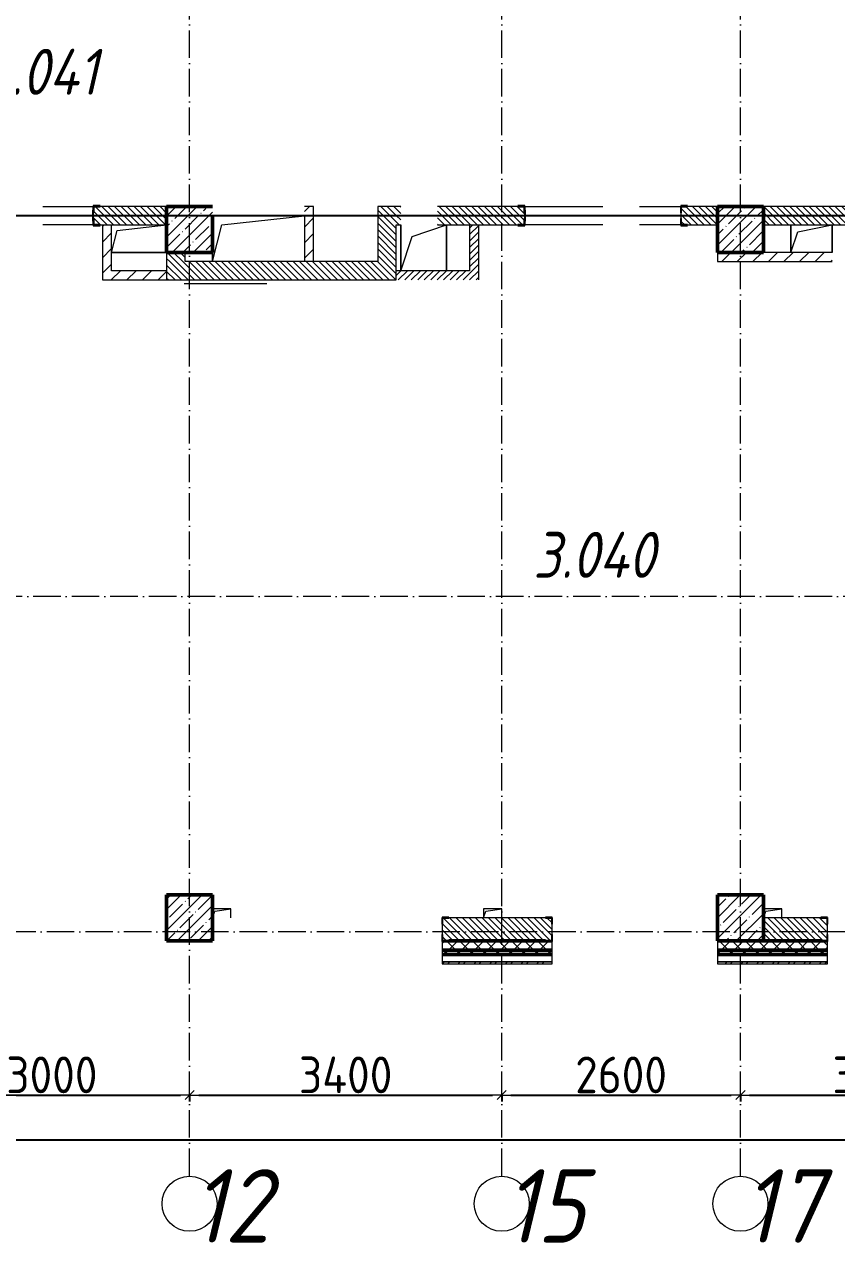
# Model space of a CAD drawing. Header units: millimetres. Extents: x -401725 to 250493, y 305116 to 802890.
# Drawn here: x 160679 to 169527, y 453809 to 467082 of the extents above; entities that cross this region are included whole.
import ezdxf

# ---------------------------------------------------------------- set-up
doc = ezdxf.new("R2010")
doc.units = ezdxf.units.MM
doc.linetypes.add('50_200_ШТРИХ_1Т_ш5_п1_п1_', pattern=[700, 500, -100, 0, -100])
for name, color, linetype, lineweight in [('A-____-____-DIMS', 7, 'Continuous', 9), ('A-FLOR-____-OTLN', 7, 'Continuous', 9), ('A-GENM-____-MCUT', 7, 'Continuous', 25), ('A-GENM-____-OTLN', 7, 'Continuous', 9), ('A-GENM-____-OTLN-1', 7, 'Continuous', 25), ('A-WALL-____-MCUT-2', 7, 'Continuous', 50), ('A-WALL-____-MCUT-3', 7, 'Continuous', 9), ('A-WALL-____-PATT-1', 7, 'Continuous', 9), ('A-WALL-FNSH-MCUT-1', 7, 'Continuous', 9), ('I-WALL-____-OTLN', 7, 'Continuous', 9), ('S-COLS-____-MCUT', 7, 'Continuous', 50), ('S-COLS-____-OTLN', 7, 'Continuous', 9), ('S-GRID-____-IDEN', 7, 'Continuous', 9), ('S-GRID-____-OTLN-1', 7, '50_200_ШТРИХ_1Т_ш5_п1_п1_', 9), ('Марки помещений', 7, 'Continuous', 9)]:
    doc.layers.add(name, color=color, linetype=linetype, lineweight=lineweight)
doc.styles.add('ISOCPEUR_I', font='isocpeui.ttf', dxfattribs={"width": 0.9, "height": 2.5})
doc.styles.add('ISOCPEUR_I_2', font='isocpeui.ttf', dxfattribs={"width": 0.85, "height": 2.3})
doc.styles.add('СПДС', font='isocpeur.ttf', dxfattribs={"width": 0.9})
doc.dimstyles.new('Размера А3', dxfattribs={"dimtxt": 200, "dimasz": 100, "dimexe": 70, "dimexo": 100, "dimgap": 20, "dimtad": 1, "dimdec": 0, "dimrnd": 10, "dimzin": 0, "dimdsep": 46, "dimtxsty": 'СПДС', "dimblk": 'ARROWHEAD_6', "dimcen": 1, "dimclrd": 256, "dimclre": 256, "dimclrt": 256, "dimazin": 0, "dimtfac": 1, "dimtdec": 0, "dimtmove": 2, "dimatfit": 3, "dimfxl": 1, "dimtolj": 1, "dimtzin": 0, "dimarcsym": 0})
pattern_1 = [(45, (142429.06, 459015.94), (-70.71068, 70.71068), []), (135, (142429.06, 459015.94), (-70.71068, -70.71068), [])]
pattern_2 = [(135, (142429.057, 459015.94), (-35.35534, -35.35534), [])]
pattern_3 = [(45, (142429.057, 459015.94), (-35.35534, 35.35534), [])]
pattern_4 = [(45, (142429.06, 459015.94), (-84.8528, 84.8528), [])]

# ---------------------------------------------------------------- blocks, each defined once
blk = doc.blocks.new('BSC_Колонна _Прямоугольная - 500х500-V76-АР1_План отверстий 3 этажа в осях 1-64_А-ГГ')
at = {"layer": 'S-COLS-____-OTLN'}
h = blk.add_hatch(dxfattribs=at)
h.set_pattern_fill('FP_113', color=256, style=0, pattern_type=2)
h.set_pattern_definition([(45, (-20050, 1668.96), (-114.0493, 114.0493), []), (45, (-19935.95, 1668.96), (-114.0493, 114.0493), [201.613, -40.323, 3.353, -36.97])])
h.paths.add_polyline_path([(-250, -250), (250, -250), (250, 250), (-250, 250)], flags=0)
at = {"layer": 'S-COLS-____-MCUT'}
for p, q in [((250, 250), (-250, 250)), ((-250, 250), (-250, -250)), ((250, -250), (250, 250)), ((-250, -250), (250, -250))]:
    blk.add_line(p, q, dxfattribs=at)
blk = doc.blocks.new('BSC_Колонна _Прямоугольная - 500х500-V77-АР1_План отверстий 3 этажа в осях 1-64_А-ГГ')
at = {"layer": 'S-COLS-____-OTLN'}
h = blk.add_hatch(dxfattribs=at)
h.set_pattern_fill('FP_114', color=256, style=0, pattern_type=2)
h.set_pattern_definition([(45, (-20050, -5831.04), (-114.0493, 114.0493), []), (45, (-19935.95, -5831.04), (-114.0493, 114.0493), [201.613, -40.323, 3.353, -36.97])])
h.paths.add_polyline_path([(-250, -250), (250, -250), (250, 250), (-250, 250), (-250, 150)], flags=0)
at = {"layer": 'S-COLS-____-MCUT'}
for p, q in [((250, 250), (-250, 250)), ((-250, 250), (-250, -250)), ((250, -250), (250, 150)), ((-250, -250), (250, -250))]:
    blk.add_line(p, q, dxfattribs=at)
blk = doc.blocks.new('BSC_Колонна _Прямоугольная - 500х500-V104-АР1_План отверстий 3 этажа в осях 1-64_А-ГГ')
at = {"layer": 'S-COLS-____-OTLN'}
h = blk.add_hatch(dxfattribs=at)
h.set_pattern_fill('FP_127', color=256, style=0, pattern_type=2)
h.set_pattern_definition([(45, (-26050, 1668.96), (-114.0493, 114.0493), []), (45, (-25935.95, 1668.96), (-114.0493, 114.0493), [201.613, -40.323, 3.353, -36.97])])
h.paths.add_polyline_path([(-250, -250), (250, -250), (250, 250), (-250, 250)], flags=0)
at = {"layer": 'S-COLS-____-MCUT'}
for p, q in [((250, 250), (-250, 250)), ((-250, 250), (-250, -250)), ((250, -250), (250, 250)), ((-250, -250), (250, -250))]:
    blk.add_line(p, q, dxfattribs=at)
blk = doc.blocks.new('BSC_Колонна _Прямоугольная - 500х500-V105-АР1_План отверстий 3 этажа в осях 1-64_А-ГГ')
at = {"layer": 'S-COLS-____-OTLN'}
h = blk.add_hatch(dxfattribs=at)
h.set_pattern_fill('FP_128', color=256, style=0, pattern_type=2)
h.set_pattern_definition([(45, (-26050, -5831.04), (-114.0493, 114.0493), []), (45, (-25935.95, -5831.04), (-114.0493, 114.0493), [201.613, -40.323, 3.353, -36.97])])
h.paths.add_polyline_path([(-250, -250), (250, -250), (250, 250), (-250, 250)], flags=0)
at = {"layer": 'S-COLS-____-MCUT'}
for p, q in [((250, 250), (-250, 250)), ((-250, 250), (-250, -250)), ((250, -250), (250, 250)), ((-250, -250), (250, -250))]:
    blk.add_line(p, q, dxfattribs=at)
blk = doc.blocks.new('Фахверк_СКБ_Уголок - 250_2700-27497298-АР1_План отверстий 3 этажа в осях 1-64_А-ГГ')
at = {"layer": 'A-GENM-____-MCUT'}
for p, q in [((200, 181), (125, 181)), ((125, 181), (125, 106)), ((131, 106), (131, 175)), ((131, 175), (200, 175)), ((200, 175), (200, 181)), ((125, 106), (131, 106)), ((131, -6), (125, -6)), ((125, -6), (125, -81)), ((125, -81), (200, -81)), ((131, -75), (131, -6)), ((200, -75), (131, -75)), ((200, -81), (200, -75))]:
    blk.add_line(p, q, dxfattribs=at)
blk = doc.blocks.new('Фахверк_СКБ_Уголок - 200_3960-28268576-АР1_План отверстий 3 этажа в осях 1-64_А-ГГ')
at = {"layer": 'A-GENM-____-MCUT'}
for p, q in [((200, 156), (125, 156)), ((125, 156), (125, 81)), ((131, 81), (131, 150)), ((131, 150), (200, 150)), ((200, 150), (200, 156)), ((125, 81), (131, 81)), ((131, 19), (125, 19)), ((125, 19), (125, -56)), ((131, -50), (131, 19)), ((125, -56), (200, -56)), ((200, -50), (131, -50)), ((200, -56), (200, -50))]:
    blk.add_line(p, q, dxfattribs=at)
blk = doc.blocks.new('154_Стойка_СКБ_Уголок - СМ-2480_200-28346303-АР1_План отверстий 3 этажа в осях 1-64_А-ГГ')
at = {"layer": 'A-GENM-____-MCUT'}
for p, q in [((125, 156), (125, 81)), ((200, 156), (125, 156)), ((131, 81), (131, 150)), ((131, 150), (200, 150)), ((200, 150), (200, 156)), ((125, 81), (131, 81)), ((131, 19), (125, 19)), ((125, 19), (125, -56)), ((131, -50), (131, 19)), ((125, -56), (200, -56)), ((200, -50), (131, -50)), ((200, -56), (200, -50))]:
    blk.add_line(p, q, dxfattribs=at)
blk = doc.blocks.new('Стойка_Влож_Полоса боковая - Полоса-28213942-АР1_План отверстий 3 этажа в осях 1-64_А-ГГ')
at = {"layer": 'A-GENM-____-OTLN'}
for p, q in [((-5, 60), (0, 60)), ((-5, -60), (-5, 60)), ((0, 31), (0, -31)), ((0, -60), (-5, -60))]:
    blk.add_line(p, q, dxfattribs=at)
blk = doc.blocks.new('AR_Отверстие прямоугольное _в плите_ - AR_Отверстие прямоугольное _в плите_-30459293-АР1_План отверстий 3 этажа в осях 1-64_А-ГГ')
at = {"layer": 'A-GENM-____-OTLN'}
for p, q in [((-250, 250), (-250, -250)), ((-125, 125), (250, 250)), ((250, -250), (250, 250)), ((-250, -250), (-125, 125))]:
    blk.add_line(p, q, dxfattribs=at)
blk = doc.blocks.new('AR_Отверстие прямоугольное _в плите_ - AR_Отверстие прямоугольное _в плите_-30510712-АР1_План отверстий 3 этажа в осях 1-64_А-ГГ')
at = {"layer": 'A-GENM-____-OTLN'}
for p, q in [((100, 50), (-100, 50)), ((-100, -50), (-75, 25)), ((-75, 25), (100, 50)), ((100, -50), (100, 50))]:
    blk.add_line(p, q, dxfattribs=at)
blk = doc.blocks.new('AR_Отверстие прямоугольное _в плите_ - AR_Отверстие прямоугольное _в плите_-V184-АР1_План отверстий 3 этажа в осях 1-64_А-ГГ')
at = {"layer": 'A-GENM-____-OTLN'}
for p, q in [((100, 50), (-100, 50)), ((-100, 50), (-100, -50)), ((-100, -50), (-75, 25)), ((-75, 25), (100, 50)), ((100, -50), (100, 50))]:
    blk.add_line(p, q, dxfattribs=at)
blk = doc.blocks.new('AR_Отверстие прямоугольное _в плите_ - AR_Отверстие прямоугольное _в плите_-30552555-АР1_План отверстий 3 этажа в осях 1-64_А-ГГ')
at = {"layer": 'A-GENM-____-OTLN'}
for p, q in [((-240, 90), (300, 150)), ((-300, -150), (-240, 90)), ((-300, -150), (300, -150))]:
    blk.add_line(p, q, dxfattribs=at)
blk = doc.blocks.new('AR_Отверстие прямоугольное _в плите_ - AR_Отверстие прямоугольное _в плите_-30552670-АР1_План отверстий 3 этажа в осях 1-64_А-ГГ')
at = {"layer": 'A-GENM-____-OTLN'}
for p, q in [((-225, 150), (-225, -150)), ((-150, 75), (225, 150)), ((225, -150), (225, 150)), ((-225, -150), (-150, 75))]:
    blk.add_line(p, q, dxfattribs=at)
blk = doc.blocks.new('AR_Отверстие прямоугольное _в плите_ - AR_Отверстие прямоугольное _в плите_-30552705-АР1_План отверстий 3 этажа в осях 1-64_А-ГГ')
at = {"layer": 'A-GENM-____-OTLN'}
for p, q in [((-500, -250), (-400, 150)), ((-400, 150), (500, 250)), ((-500, -150), (-500, -250))]:
    blk.add_line(p, q, dxfattribs=at)
blk = doc.blocks.new('Ось сетки - Круг_Ø6_00__ISO-2_5_0_9K_-25732049-АР1_План отверстий 3 этажа в осях 1-64_А-ГГ')
at = {"layer": 'S-GRID-____-IDEN'}
blk.add_circle((0, 0), 3, dxfattribs=at)
blk = doc.blocks.new('ARROWHEAD_6')
at = {"color": 0, "linetype": 'Continuous'}
for p, q in [((0, 0), (-1, 0)), ((-0.5, -0.5), (0.5, 0.5))]:
    blk.add_line(p, q, dxfattribs=at)
blk = doc.blocks.new('*D2519')
at = {"layer": 'A-____-____-DIMS', "lineweight": -2, "transparency": 16777216}
for p, q in [((159479, 455423), (159479, 455347)), ((159579, 455417), (162379, 455417)), ((162479, 455423), (162479, 455347))]:
    blk.add_line(p, q, dxfattribs=at)
at = {"layer": 'Defpoints', "color": 0, "transparency": 16777216}
for p in [(159479, 455523), (162479, 455523), (162479, 455417)]:
    blk.add_point(p, dxfattribs=at)
at = {"layer": 'A-____-____-DIMS', "lineweight": -2, "transparency": 16777216, "xscale": 100, "yscale": 100, "zscale": 100, "rotation": 180}
blk.add_blockref('ARROWHEAD_6', (159479, 455417), dxfattribs=at)
at = {"layer": 'A-____-____-DIMS', "lineweight": -2, "transparency": 16777216, "xscale": 100, "yscale": 100, "zscale": 100}
blk.add_blockref('ARROWHEAD_6', (162479, 455417), dxfattribs=at)
at = {"layer": 'A-____-____-DIMS', "transparency": 16777216, "insert": (160979, 455637), "char_height": 400, "attachment_point": 5, "style": 'СПДС'}
blk.add_mtext('\\A1;3000', dxfattribs=at)
blk = doc.blocks.new('*D2520')
at = {"layer": 'A-____-____-DIMS', "lineweight": -2, "transparency": 16777216}
for p, q in [((162479, 455423), (162479, 455347)), ((162579, 455417), (165779, 455417)), ((165879, 455423), (165879, 455347))]:
    blk.add_line(p, q, dxfattribs=at)
at = {"layer": 'Defpoints', "color": 0, "transparency": 16777216}
for p in [(162479, 455523), (165879, 455523), (165879, 455417)]:
    blk.add_point(p, dxfattribs=at)
at = {"layer": 'A-____-____-DIMS', "lineweight": -2, "transparency": 16777216, "xscale": 100, "yscale": 100, "zscale": 100, "rotation": 180}
blk.add_blockref('ARROWHEAD_6', (162479, 455417), dxfattribs=at)
at = {"layer": 'A-____-____-DIMS', "lineweight": -2, "transparency": 16777216, "xscale": 100, "yscale": 100, "zscale": 100}
blk.add_blockref('ARROWHEAD_6', (165879, 455417), dxfattribs=at)
at = {"layer": 'A-____-____-DIMS', "transparency": 16777216, "insert": (164179, 455637), "char_height": 400, "attachment_point": 5, "style": 'СПДС'}
blk.add_mtext('\\A1;3400', dxfattribs=at)
blk = doc.blocks.new('*D2521')
at = {"layer": 'A-____-____-DIMS', "lineweight": -2, "transparency": 16777216}
for p, q in [((165879, 455423), (165879, 455347)), ((165979, 455417), (168379, 455417)), ((168479, 455423), (168479, 455347))]:
    blk.add_line(p, q, dxfattribs=at)
at = {"layer": 'Defpoints', "color": 0, "transparency": 16777216}
for p in [(165879, 455523), (168479, 455523), (168479, 455417)]:
    blk.add_point(p, dxfattribs=at)
at = {"layer": 'A-____-____-DIMS', "lineweight": -2, "transparency": 16777216, "xscale": 100, "yscale": 100, "zscale": 100, "rotation": 180}
blk.add_blockref('ARROWHEAD_6', (165879, 455417), dxfattribs=at)
at = {"layer": 'A-____-____-DIMS', "lineweight": -2, "transparency": 16777216, "xscale": 100, "yscale": 100, "zscale": 100}
blk.add_blockref('ARROWHEAD_6', (168479, 455417), dxfattribs=at)
at = {"layer": 'A-____-____-DIMS', "transparency": 16777216, "insert": (167179, 455637), "char_height": 400, "attachment_point": 5, "style": 'СПДС'}
blk.add_mtext('\\A1;2600', dxfattribs=at)
blk = doc.blocks.new('*D2522')
at = {"layer": 'A-____-____-DIMS', "lineweight": -2, "transparency": 16777216}
for p, q in [((168479, 455423), (168479, 455347)), ((168579, 455417), (171379, 455417)), ((171479, 455423), (171479, 455347))]:
    blk.add_line(p, q, dxfattribs=at)
at = {"layer": 'Defpoints', "color": 0, "transparency": 16777216}
for p in [(168479, 455523), (171479, 455523), (171479, 455417)]:
    blk.add_point(p, dxfattribs=at)
at = {"layer": 'A-____-____-DIMS', "lineweight": -2, "transparency": 16777216, "xscale": 100, "yscale": 100, "zscale": 100, "rotation": 180}
blk.add_blockref('ARROWHEAD_6', (168479, 455417), dxfattribs=at)
at = {"layer": 'A-____-____-DIMS', "lineweight": -2, "transparency": 16777216, "xscale": 100, "yscale": 100, "zscale": 100}
blk.add_blockref('ARROWHEAD_6', (171479, 455417), dxfattribs=at)
at = {"layer": 'A-____-____-DIMS', "transparency": 16777216, "insert": (169979, 455637), "char_height": 400, "attachment_point": 5, "style": 'СПДС'}
blk.add_mtext('\\A1;3000', dxfattribs=at)
blk = doc.blocks.new('*D2543')
at = {"layer": 'A-____-____-DIMS', "lineweight": -2, "transparency": 16777216}
for p, q in [((140079, 454935), (140079, 454859)), ((140179, 454929), (243479, 454929)), ((243579, 454935), (243579, 454859))]:
    blk.add_line(p, q, dxfattribs=at)
at = {"layer": 'Defpoints', "color": 0, "transparency": 16777216}
for p in [(140079, 455035), (243579, 455035), (243579, 454929)]:
    blk.add_point(p, dxfattribs=at)
at = {"layer": 'A-____-____-DIMS', "lineweight": -2, "transparency": 16777216, "xscale": 100, "yscale": 100, "zscale": 100, "rotation": 180}
blk.add_blockref('ARROWHEAD_6', (140079, 454929), dxfattribs=at)
at = {"layer": 'A-____-____-DIMS', "lineweight": -2, "transparency": 16777216, "xscale": 100, "yscale": 100, "zscale": 100}
blk.add_blockref('ARROWHEAD_6', (243579, 454929), dxfattribs=at)
at = {"layer": 'A-____-____-DIMS', "transparency": 16777216, "insert": (191829, 455149), "char_height": 400, "attachment_point": 5, "style": 'СПДС'}
blk.add_mtext('\\A1;103500', dxfattribs=at)

msp = doc.modelspace()

# ---------------------------------------------------------------- hatches: boundary and pattern name
at = {"layer": 'A-WALL-____-PATT-1'}
h = msp.add_hatch(dxfattribs=at)
h.set_pattern_fill('FP_6', color=256, style=0, pattern_type=2)
h.set_pattern_definition(pattern_2)
h.paths.add_polyline_path([(162229.0567, 464896.983), (162229.0567, 465096.983), (161435.0567, 465096.983), (161435.0567, 465027.983), (161429.0567, 465027.983), (161429.0567, 464965.983), (161435.0567, 464965.983), (161435.0567, 464896.983), (161857.487, 464896.983)], flags=0)
h = msp.add_hatch(dxfattribs=at)
h.set_pattern_fill('FP_4', color=256, style=0, pattern_type=2)
h.set_pattern_definition(pattern_4)
h.paths.add_polyline_path([(163729.0567, 464996.983), (163829.0567, 464996.983), (163829.0567, 465096.983), (163729.0567, 465096.983)], flags=0)
h = msp.add_hatch(dxfattribs=at)
h.set_pattern_fill('FP_6', color=256, style=0, pattern_type=2)
h.set_pattern_definition(pattern_2)
h.paths.add_polyline_path([(164729.0567, 464296.983), (164729.0567, 465096.983), (164529.0567, 465096.983), (164529.0567, 464296.983)], flags=0)
h = msp.add_hatch(dxfattribs=at)
h.set_pattern_fill('FP_6', color=256, style=0, pattern_type=2)
h.set_pattern_definition(pattern_2)
h.paths.add_polyline_path([(167835.0567, 464896.983), (168229.0567, 464896.983), (168229.0567, 465096.983), (167835.0567, 465096.983), (167835.0567, 465027.983), (167829.0567, 465027.983), (167829.0567, 464965.983), (167835.0567, 464965.983), (167835.0567, 464899.983)], flags=0)
h.paths.add_polyline_path([(165179.0567, 464896.983), (166123.0567, 464896.983), (166123.0567, 464965.983), (166129.0567, 464965.983), (166129.0567, 465027.983), (166123.0567, 465027.983), (166123.0567, 465096.983), (165179.0567, 465096.983), (165179.0567, 464961.2687)], flags=0)
h.paths.add_polyline_path([(164729.0567, 464896.983), (164779.0567, 464896.983), (164779.0567, 465096.983), (164729.0567, 465096.983)], flags=0)
h = msp.add_hatch(dxfattribs=at)
h.set_pattern_fill('FP_6', color=256, style=0, pattern_type=2)
h.set_pattern_definition(pattern_2)
h.paths.add_polyline_path([(171229.0567, 464896.983), (171229.0567, 465096.983), (168729.0567, 465096.983), (168729.0567, 464896.983), (170694.8084, 464896.983)], flags=0)
h = msp.add_hatch(dxfattribs=at)
h.set_pattern_fill('FP_4', color=256, style=0, pattern_type=2)
h.set_pattern_definition(pattern_4)
h.paths.add_polyline_path([(163829.0567, 464496.983), (163829.0567, 464996.983), (163729.0567, 464996.983), (163729.0567, 464496.983)], flags=0)
h = msp.add_hatch(dxfattribs=at)
h.set_pattern_fill('FP_4', color=256, style=0, pattern_type=2)
h.set_pattern_definition(pattern_4)
h.paths.add_polyline_path([(161629.0567, 464396.983), (161629.0567, 464896.983), (161529.0567, 464896.983), (161529.0567, 464396.983)], flags=0)
h = msp.add_hatch(dxfattribs=at)
h.set_pattern_fill('FP_5', color=256, style=0, pattern_type=2)
h.set_pattern_definition(pattern_3)
h.paths.add_polyline_path([(165629.0567, 464296.983), (165629.0567, 464896.983), (165529.0567, 464896.983), (165529.0567, 464296.983)], flags=0)
h = msp.add_hatch(dxfattribs=at)
h.set_pattern_fill('FP_6', color=256, style=0, pattern_type=2)
h.set_pattern_definition(pattern_2)
h.paths.add_polyline_path([(162429.0567, 464496.983), (162429.0567, 464596.983), (162229.0567, 464596.983), (162229.0567, 464496.983)], flags=0)
h = msp.add_hatch(dxfattribs=at)
h.set_pattern_fill('FP_4', color=256, style=0, pattern_type=2)
h.set_pattern_definition(pattern_4)
h.paths.add_polyline_path([(168729.0567, 464496.983), (169479.0567, 464496.983), (169479.0567, 464596.983), (168229.0567, 464596.983), (168229.0567, 464496.983)], flags=0)
h.paths.add_polyline_path([(169929.0567, 464496.983), (171029.0567, 464496.983), (171029.0567, 464596.983), (169929.0567, 464596.983)], flags=0)
h = msp.add_hatch(dxfattribs=at)
h.set_pattern_fill('FP_4', color=256, style=0, pattern_type=2)
h.set_pattern_definition(pattern_4)
h.paths.add_polyline_path([(162229.0567, 464296.983), (162229.0567, 464396.983), (161529.0567, 464396.983), (161529.0567, 464296.983), (161857.487, 464296.983)], flags=0)
h = msp.add_hatch(dxfattribs=at)
h.set_pattern_fill('FP_6', color=256, style=0, pattern_type=2)
h.set_pattern_definition(pattern_2)
h.paths.add_polyline_path([(164529.0567, 464296.983), (164529.0567, 464496.983), (162229.0567, 464496.983), (162229.0567, 464296.983), (163624.9513, 464296.983)], flags=0)
h = msp.add_hatch(dxfattribs=at)
h.set_pattern_fill('FP_5', color=256, style=0, pattern_type=2)
h.set_pattern_definition(pattern_3)
h.paths.add_polyline_path([(165529.0567, 464296.983), (165529.0567, 464396.983), (164729.0567, 464396.983), (164729.0567, 464296.983), (165392.4156, 464296.983)], flags=0)
h = msp.add_hatch(dxfattribs=at)
h.set_pattern_fill('FP_6', color=256, style=0, pattern_type=2)
h.set_pattern_definition(pattern_2)
h.paths.add_polyline_path([(166354.0567, 457096.983), (166423.0567, 457096.983), (166423.0567, 457165.983), (166429.0567, 457165.983), (166429.0567, 457277.983), (166423.0567, 457277.983), (166423.0567, 457346.983), (165235.0567, 457346.983), (165235.0567, 457277.983), (165229.0567, 457277.983), (165229.0567, 457165.983), (165235.0567, 457165.983), (165235.0567, 457096.983), (165392.4156, 457096.983)], flags=0)
h = msp.add_hatch(dxfattribs=at)
h.set_pattern_fill('FP_6', color=256, style=0, pattern_type=2)
h.set_pattern_definition(pattern_2)
h.paths.add_polyline_path([(168729.0567, 457096.983), (169423.0567, 457096.983), (169423.0567, 457165.983), (169429.0567, 457165.983), (169429.0567, 457277.983), (169423.0567, 457277.983), (169423.0567, 457346.983), (168729.0567, 457346.983)], flags=0)
h = msp.add_hatch(dxfattribs=at)
h.set_pattern_fill('FP_1', color=256, style=0, pattern_type=2)
h.set_pattern_definition(pattern_1)
h.paths.add_polyline_path([(243179.0567, 456996.983), (243679.0567, 456996.983), (243679.0567, 457096.983), (234654.0567, 457096.983), (234654.0567, 457090.983), (234579.0567, 457090.983), (234579.0567, 456996.983), (243160.8442, 456996.983)], flags=0)
h.paths.add_polyline_path([(231672.3263, 456996.983), (232779.0567, 456996.983), (232779.0567, 457090.983), (232704.0567, 457090.983), (232704.0567, 457096.983), (224829.0567, 457096.983), (224829.0567, 456996.983), (231429.0567, 456996.983)], flags=0)
h.paths.add_polyline_path([(223829.0567, 456996.983), (223829.0567, 457096.983), (222704.0567, 457096.983), (222704.0567, 457090.983), (222629.0567, 457090.983), (222629.0567, 456996.983), (223718.737, 456996.983)], flags=0)
h.paths.add_polyline_path([(220829.0567, 456996.983), (220829.0567, 457090.983), (220754.0567, 457090.983), (220754.0567, 457096.983), (219704.0567, 457096.983), (219704.0567, 457090.983), (219629.0567, 457090.983), (219629.0567, 456996.983), (220183.8085, 456996.983)], flags=0)
h.paths.add_polyline_path([(217829.0567, 456996.983), (217829.0567, 457096.983), (216704.0567, 457096.983), (216704.0567, 457090.983), (216629.0567, 457090.983), (216629.0567, 456996.983), (216704.0567, 456996.983)], flags=0)
h.paths.add_polyline_path([(213429.0567, 456996.983), (214829.0567, 456996.983), (214829.0567, 457096.983), (213504.0567, 457096.983), (213504.0567, 457090.983), (213429.0567, 457090.983)], flags=0)
h.paths.add_polyline_path([(211346.487, 456996.983), (211629.0567, 456996.983), (211629.0567, 457090.983), (211554.0567, 457090.983), (211554.0567, 457096.983), (210504.0567, 457096.983), (210504.0567, 457090.983), (210429.0567, 457090.983), (210429.0567, 456996.983), (210462.7549, 456996.983)], flags=0)
h.paths.add_polyline_path([(208629.0567, 456996.983), (208629.0567, 457096.983), (207504.0567, 457096.983), (207504.0567, 457090.983), (207429.0567, 457090.983), (207429.0567, 456996.983), (207504.0567, 456996.983)], flags=0)
h.paths.add_polyline_path([(205279.0567, 456996.983), (205629.0567, 456996.983), (205629.0567, 457090.983), (205554.0567, 457090.983), (205554.0567, 457096.983), (204504.0567, 457096.983), (204504.0567, 457090.983), (204429.0567, 457090.983), (204429.0567, 456996.983), (205160.362, 456996.983)], flags=0)
h.paths.add_polyline_path([(202629.0567, 456996.983), (202629.0567, 457090.983), (202554.0567, 457090.983), (202554.0567, 457096.983), (201504.0567, 457096.983), (201504.0567, 457090.983), (201429.0567, 457090.983), (201429.0567, 456996.983), (202509.1656, 456996.983)], flags=0)
h.paths.add_polyline_path([(199629.0567, 456996.983), (199629.0567, 457090.983), (199554.0567, 457090.983), (199554.0567, 457096.983), (198504.0567, 457096.983), (198504.0567, 457090.983), (198429.0567, 457090.983), (198429.0567, 456996.983), (198974.237, 456996.983)], flags=0)
h.paths.add_polyline_path([(195439.3085, 456996.983), (196629.0567, 456996.983), (196629.0567, 457090.983), (196554.0567, 457090.983), (196554.0567, 457096.983), (195504.0567, 457096.983), (195504.0567, 457090.983), (195429.0567, 457090.983), (195429.0567, 456996.983), (195435.0567, 456996.983)], flags=0)
h.paths.add_polyline_path([(192429.0567, 456996.983), (193629.0567, 456996.983), (193629.0567, 457090.983), (193554.0567, 457090.983), (193554.0567, 457096.983), (192504.0567, 457096.983), (192504.0567, 457090.983), (192429.0567, 457090.983)], flags=0)
h.paths.add_polyline_path([(187485.7192, 456996.983), (187629.0567, 456996.983), (187629.0567, 457090.983), (187554.0567, 457090.983), (187554.0567, 457096.983), (186504.0567, 457096.983), (186504.0567, 457090.983), (186429.0567, 457090.983), (186429.0567, 456996.983), (187279.0567, 456996.983)], flags=0)
h.paths.add_polyline_path([(184629.0567, 456996.983), (184629.0567, 457090.983), (184554.0567, 457090.983), (184554.0567, 457096.983), (183504.0567, 457096.983), (183504.0567, 457090.983), (183429.0567, 457090.983), (183429.0567, 456996.983), (184623.0567, 456996.983)], flags=0)
h.paths.add_polyline_path([(181299.5942, 456996.983), (181629.0567, 456996.983), (181629.0567, 457090.983), (181554.0567, 457091.6258), (181554.0567, 457096.983), (180229.0567, 457096.983), (180229.0567, 456996.983)], flags=0)
h.paths.add_polyline_path([(177764.6656, 456996.983), (178429.0567, 456996.983), (178429.0567, 457090.983), (178354.0567, 457090.983), (178354.0567, 457096.983), (177229.0567, 457096.983), (177229.0567, 456996.983)], flags=0)
h.paths.add_polyline_path([(175429.0567, 456996.983), (175429.0567, 457090.983), (175354.0567, 457090.983), (175354.0567, 457096.983), (174304.0567, 457096.983), (174304.0567, 457090.983), (174229.0567, 457090.983), (174229.737, 456996.983), (175423.0567, 456996.983)], flags=0)
h.paths.add_polyline_path([(172429.0567, 456996.983), (172429.0567, 457090.983), (172354.0567, 457090.983), (172354.0567, 457096.983), (171229.0567, 457096.983), (171229.0567, 456996.983), (171578.5406, 456996.983)], flags=0)
h.paths.add_polyline_path([(169429.0567, 456996.983), (169429.0567, 457090.983), (169354.0567, 457090.983), (169354.0567, 457096.983), (168229.0567, 457096.983), (168229.0567, 456996.983), (168927.3441, 456996.983)], flags=0)
h.paths.add_polyline_path([(166429.0567, 456996.983), (166429.0567, 457090.983), (166354.0567, 457090.983), (166354.0567, 457096.983), (165304.0567, 457096.983), (165304.0567, 457090.983), (165229.0567, 457090.983), (165229.0567, 456996.983), (165392.4156, 456996.983)], flags=0)
h.paths.add_polyline_path([(156555.0941, 456996.983), (157429.0567, 456996.983), (157429.0567, 457090.983), (157354.0567, 457090.983), (157354.0567, 457096.983), (156304.0567, 457096.983), (156304.0567, 457090.983), (156229.0567, 457090.983), (156229.0567, 456996.983)], flags=0)
h.paths.add_polyline_path([(154787.6298, 456996.983), (155229.0567, 456996.983), (155229.0567, 457090.983), (155154.0567, 457090.983), (155154.0567, 457096.983), (149904.0567, 457096.983), (149904.0567, 457090.983), (149829.0567, 457090.983), (149829.0567, 456996.983), (153329.0567, 456996.983)], flags=0)
h.paths.add_polyline_path([(147717.7727, 456996.983), (148829.0567, 456996.983), (148829.0567, 457090.983), (148754.0567, 457090.983), (148754.0567, 457096.983), (139979.0567, 457096.983), (139979.0567, 456996.983), (145950.3084, 456996.983)], flags=0)
h = msp.add_hatch(dxfattribs=at)
h.set_pattern_fill('FP_1', color=256, style=0, pattern_type=2)
h.set_pattern_definition(pattern_1)
h.paths.add_polyline_path([(243679.0567, 456946.983), (243779.0567, 456946.983), (243779.0567, 456996.983), (234579.0567, 456996.983), (234579.0567, 456946.983), (243160.8442, 456946.983)], flags=0)
h.paths.add_polyline_path([(231672.3263, 456946.983), (232779.0567, 456946.983), (232779.0567, 456996.983), (224829.0567, 456996.983), (224829.0567, 456946.983), (230788.5942, 456946.983)], flags=0)
h.paths.add_polyline_path([(223718.737, 456946.983), (223829.0567, 456946.983), (223829.0567, 456996.983), (222629.0567, 456996.983), (222629.0567, 456946.983), (222835.0049, 456946.983)], flags=0)
h.paths.add_polyline_path([(219629.0567, 456946.983), (220829.0567, 456946.983), (220829.0567, 456996.983), (219629.0567, 456996.983)], flags=0)
h.paths.add_polyline_path([(216648.8799, 456946.983), (217829.0567, 456946.983), (217829.0567, 456996.983), (216629.0567, 456996.983), (216629.0567, 456946.983)], flags=0)
h.paths.add_polyline_path([(214829.0567, 456946.983), (214829.0567, 456996.983), (213429.0567, 456996.983), (213429.0567, 456946.983), (213997.6835, 456946.983)], flags=0)
h.paths.add_polyline_path([(211629.0567, 456946.983), (211629.0567, 456996.983), (210429.0567, 456996.983), (210429.0567, 456946.983), (211346.487, 456946.983)], flags=0)
h.paths.add_polyline_path([(208629.0567, 456946.983), (208629.0567, 456996.983), (207429.0567, 456996.983), (207429.0567, 456946.983)], flags=0)
h.paths.add_polyline_path([(205629.0567, 456946.983), (205629.0567, 456996.983), (204429.0567, 456996.983), (204429.0567, 456946.983), (205160.362, 456946.983)], flags=0)
h.paths.add_polyline_path([(201429.0567, 456946.983), (202629.0567, 456946.983), (202629.0567, 456996.983), (201429.0567, 456996.983)], flags=0)
h.paths.add_polyline_path([(198429.0567, 456946.983), (199629.0567, 456946.983), (199629.0567, 456996.983), (198429.0567, 456996.983)], flags=0)
h.paths.add_polyline_path([(195439.3085, 456946.983), (196629.0567, 456946.983), (196629.0567, 456996.983), (195429.0567, 456996.983), (195429.0567, 456946.983)], flags=0)
h.paths.add_polyline_path([(193629.0567, 456946.983), (193629.0567, 456996.983), (192429.0567, 456996.983), (192429.0567, 456946.983), (192788.112, 456946.983)], flags=0)
h.paths.add_polyline_path([(187485.7192, 456946.983), (187629.0567, 456946.983), (187629.0567, 456996.983), (186429.0567, 456996.983), (186429.0567, 456946.983), (186601.987, 456946.983)], flags=0)
h.paths.add_polyline_path([(184629.0567, 456946.983), (184629.0567, 456996.983), (183429.0567, 456996.983), (183429.0567, 456946.983), (183950.7906, 456946.983)], flags=0)
h.paths.add_polyline_path([(181299.5942, 456946.983), (181629.0567, 456946.983), (181629.0567, 456996.983), (180229.0567, 456996.983), (180229.0567, 456946.983)], flags=0)
h.paths.add_polyline_path([(178429.0567, 456946.983), (178429.0567, 456996.983), (177229.0567, 456996.983), (177229.0567, 456946.983), (177764.6656, 456946.983)], flags=0)
h.paths.add_polyline_path([(175429.0567, 456946.983), (175429.0567, 456996.983), (174229.0567, 456996.983), (174229.737, 456946.983)], flags=0)
h.paths.add_polyline_path([(172429.0567, 456946.983), (172429.0567, 456996.983), (171229.0567, 456996.983), (171229.0567, 456946.983), (171578.5406, 456946.983)], flags=0)
h.paths.add_polyline_path([(169429.0567, 456946.983), (169429.0567, 456996.983), (168229.0567, 456996.983), (168229.0567, 456946.983), (168927.3441, 456946.983)], flags=0)
h.paths.add_polyline_path([(165392.4156, 456946.983), (166429.0567, 456946.983), (166429.0567, 456996.983), (165229.0567, 456996.983), (165229.0567, 456946.983)], flags=0)
h.paths.add_polyline_path([(156229.0567, 456946.983), (157429.0567, 456946.983), (157429.0567, 456996.983), (156229.0567, 456996.983)], flags=0)
h.paths.add_polyline_path([(155229.0567, 456946.983), (155229.0567, 456996.983), (149829.0567, 456996.983), (149829.0567, 456946.983), (154787.6298, 456946.983)], flags=0)
h.paths.add_polyline_path([(148601.5048, 456946.983), (148829.0567, 456946.983), (148829.0567, 456996.983), (139879.0567, 456996.983), (139879.0567, 456946.983), (147717.7727, 456946.983)], flags=0)
h = msp.add_hatch(dxfattribs=at)
h.set_pattern_fill('FP_3', color=256, style=0, pattern_type=2)
h.set_pattern_definition([(45, (142429.06, 459015.94), (-85.5366, 85.5366), []), (45, (142486.08, 459015.94), (-85.5366, 85.5366), [])])
h.paths.add_polyline_path([(180744.0567, 456846.983), (180744.0567, 456866.983), (180230.0567, 456866.983), (180230.0567, 456846.983)], flags=0)
h.paths.add_polyline_path([(178429.0567, 456846.983), (178429.0567, 456866.983), (177229.0567, 456866.983), (177229.0567, 456846.983), (177764.6656, 456846.983)], flags=0)
h.paths.add_polyline_path([(175429.0567, 456846.983), (175429.0567, 456866.983), (174230.0567, 456866.983), (174230.0567, 456846.983)], flags=0)
h.paths.add_polyline_path([(172429.0567, 456846.983), (172429.0567, 456866.983), (171229.0567, 456866.983), (171229.0567, 456846.983), (171578.5406, 456846.983)], flags=0)
h.paths.add_polyline_path([(168927.3441, 456846.983), (169429.0567, 456846.983), (169429.0567, 456866.983), (168230.0567, 456866.983), (168230.0567, 456846.983)], flags=0)
h.paths.add_polyline_path([(166429.0567, 456846.983), (166429.0567, 456866.983), (165229.0567, 456866.983), (165229.0567, 456846.983), (165392.4156, 456846.983)], flags=0)
h.paths.add_polyline_path([(156555.0941, 456846.983), (157429.0567, 456846.983), (157429.0567, 456866.983), (156229.0567, 456866.983), (156229.0567, 456846.983)], flags=0)
h.paths.add_polyline_path([(155229.0567, 456846.983), (155229.0567, 456866.983), (149829.0567, 456866.983), (149829.0567, 456846.983), (154787.6298, 456846.983)], flags=0)
h.paths.add_polyline_path([(148601.5048, 456846.983), (148829.0567, 456846.983), (148829.0567, 456866.983), (139749.0567, 456866.983), (139749.0567, 456846.983), (147717.7727, 456846.983)], flags=0)

# ---------------------------------------------------------------- linework, layer by layer
at = {"color": 251, "ltscale": 0.6, "true_color": 0x636466}
msp.add_line((232747.844, 464996.983), (137760.2865, 464996.983), dxfattribs=at)
at = {"layer": 'A-FLOR-____-OTLN'}
for p, q in [((164779.0567, 464396.983), (164779.0567, 464896.983)), ((165279.0567, 464896.983), (165279.0567, 464396.983)), ((169029.0567, 464596.983), (169029.0567, 464896.983)), ((169479.0567, 464896.983), (169479.0567, 464596.983)), ((162229.0567, 464596.983), (161629.0567, 464596.983)), ((162729.0567, 464496.983), (162729.0567, 464596.983))]:
    msp.add_line(p, q, dxfattribs=at)
at = {"layer": 'A-WALL-____-MCUT-2'}
for p, q in [((166354.0567, 457096.983), (165304.0567, 457096.983)), ((165304.0567, 457096.983), (166354.0567, 457096.983)), ((169354.0567, 457096.983), (168729.0567, 457096.983)), ((168729.0567, 457096.983), (169354.0567, 457096.983)), ((165229.0567, 456996.983), (166429.0567, 456996.983)), ((168229.0567, 456996.983), (169429.0567, 456996.983)), ((165229.0567, 456946.983), (166429.0567, 456946.983)), ((168229.0567, 456946.983), (169429.0567, 456946.983))]:
    msp.add_line(p, q, dxfattribs=at)
at = {"layer": 'A-WALL-____-MCUT-3'}
for p, q in [((162229.0567, 465096.983), (161504.0567, 465096.983)), ((164779.0567, 465096.983), (164529.0567, 465096.983)), ((164529.0567, 465096.983), (164529.0567, 464496.983)), ((166054.0567, 465096.983), (165179.0567, 465096.983)), ((168229.0567, 465096.983), (167904.0567, 465096.983)), ((171229.0567, 465096.983), (168729.0567, 465096.983)), ((167829.0567, 465027.983), (167829.0567, 464965.983)), ((161504.0567, 464896.983), (162229.0567, 464896.983)), ((164729.0567, 464296.983), (164729.0567, 464896.983)), ((164729.0567, 464896.983), (164779.0567, 464896.983)), ((165179.0567, 464896.983), (166054.0567, 464896.983)), ((167904.0567, 464896.983), (168229.0567, 464896.983)), ((168729.0567, 464896.983), (171229.0567, 464896.983)), ((162229.0567, 464596.983), (162229.0567, 464496.983)), ((162429.0567, 464496.983), (162429.0567, 464596.983)), ((162229.0567, 464496.983), (162229.0567, 464296.983)), ((164529.0567, 464496.983), (162429.0567, 464496.983)), ((162229.0567, 464296.983), (164729.0567, 464296.983)), ((165229.0567, 457277.983), (165229.0567, 457165.983)), ((166354.0567, 457346.983), (165304.0567, 457346.983)), ((166429.0567, 457165.983), (166429.0567, 457277.983)), ((169354.0567, 457346.983), (168729.0567, 457346.983)), ((169429.0567, 457165.983), (169429.0567, 457277.983)), ((168229.0567, 457096.983), (168229.0567, 456866.983)), ((165229.0567, 457090.983), (165229.0567, 456866.983)), ((166429.0567, 456866.983), (166429.0567, 457090.983)), ((169429.0567, 456866.983), (169429.0567, 457090.983)), ((165229.0567, 456866.983), (166429.0567, 456866.983)), ((168229.0567, 456866.983), (169429.0567, 456866.983))]:
    msp.add_line(p, q, dxfattribs=at)
at = {"layer": 'A-WALL-FNSH-MCUT-1'}
for p, q in [((163829.0567, 465096.983), (163729.0567, 465096.983)), ((163829.0567, 464496.983), (163829.0567, 465096.983)), ((163729.0567, 464996.983), (163729.0567, 464496.983)), ((161529.0567, 464896.983), (161529.0567, 464296.983)), ((161629.0567, 464396.983), (161629.0567, 464896.983)), ((165529.0567, 464896.983), (165529.0567, 464396.983)), ((165629.0567, 464296.983), (165629.0567, 464896.983)), ((168229.0567, 464596.983), (168229.0567, 464496.983)), ((169479.0567, 464596.983), (168729.0567, 464596.983)), ((162229.0567, 464396.983), (161629.0567, 464396.983)), ((165529.0567, 464396.983), (164729.0567, 464396.983)), ((168229.0567, 464496.983), (169479.0567, 464496.983)), ((161529.0567, 464296.983), (162229.0567, 464296.983)), ((162418.4465, 464258.9832), (163318.4465, 464258.9832)), ((166429.0567, 456866.983), (165229.0567, 456866.983)), ((165229.0567, 456866.983), (165229.0567, 456846.983)), ((165229.0567, 456846.983), (166429.0567, 456846.983)), ((166429.0567, 456846.983), (166429.0567, 456866.983)), ((169429.0567, 456866.983), (168230.0567, 456866.983)), ((168230.0567, 456866.983), (168230.0567, 456846.983)), ((168230.0567, 456846.983), (169429.0567, 456846.983)), ((169429.0567, 456846.983), (169429.0567, 456866.983))]:
    msp.add_line(p, q, dxfattribs=at)
at = {"layer": 'I-WALL-____-OTLN'}
for p, q in [((160879.0567, 465096.983), (161429.0567, 465096.983)), ((166129.0567, 465096.983), (166979.0567, 465096.983)), ((167379.0567, 465096.983), (167829.0567, 465096.983)), ((161429.0567, 464896.983), (160879.0567, 464896.983)), ((166979.0567, 464896.983), (166129.0567, 464896.983)), ((167829.0567, 464896.983), (167379.0567, 464896.983))]:
    msp.add_line(p, q, dxfattribs=at)
at = {"layer": 'S-GRID-____-OTLN-1', "color": 251, "ltscale": 0.6, "true_color": 0x636466}
for p, q in [((162479.0567, 454533.3346), (162479.0567, 508896.9006)), ((165879.0567, 454533.3346), (165879.0567, 508896.9006)), ((168479.0567, 454533.3346), (168479.0567, 469166.4803)), ((246355.527, 460846.983), (137760.2865, 460846.983)), ((246503.4633, 457196.983), (137760.2865, 457196.983))]:
    msp.add_line(p, q, dxfattribs=at)

# ---------------------------------------------------------------- block references
at = {"layer": 'A-GENM-____-OTLN'}
for name, p in [('Стойка_Влож_Полоса боковая - Полоса-28213942-АР1_План отверстий 3 этажа в осях 1-64_А-ГГ', (161429.0567, 464996.983)), ('AR_Отверстие прямоугольное _в плите_ - AR_Отверстие прямоугольное _в плите_-30552705-АР1_План отверстий 3 этажа в осях 1-64_А-ГГ', (163229.0567, 464746.983)), ('AR_Отверстие прямоугольное _в плите_ - AR_Отверстие прямоугольное _в плите_-30552555-АР1_План отверстий 3 этажа в осях 1-64_А-ГГ', (161929.0567, 464746.983)), ('AR_Отверстие прямоугольное _в плите_ - AR_Отверстие прямоугольное _в плите_-30459293-АР1_План отверстий 3 этажа в осях 1-64_А-ГГ', (165029.0567, 464646.983)), ('AR_Отверстие прямоугольное _в плите_ - AR_Отверстие прямоугольное _в плите_-30552670-АР1_План отверстий 3 этажа в осях 1-64_А-ГГ', (169254.0567, 464746.983)), ('AR_Отверстие прямоугольное _в плите_ - AR_Отверстие прямоугольное _в плите_-30510712-АР1_План отверстий 3 этажа в осях 1-64_А-ГГ', (162829.0567, 457396.983)), ('AR_Отверстие прямоугольное _в плите_ - AR_Отверстие прямоугольное _в плите_-V184-АР1_План отверстий 3 этажа в осях 1-64_А-ГГ', (165779.0567, 457396.983)), ('AR_Отверстие прямоугольное _в плите_ - AR_Отверстие прямоугольное _в плите_-30510712-АР1_План отверстий 3 этажа в осях 1-64_А-ГГ', (168829.0567, 457396.983))]:
    msp.add_blockref(name, p, dxfattribs=at)
at = {"layer": 'A-GENM-____-OTLN', "rotation": 180}
msp.add_blockref('Стойка_Влож_Полоса боковая - Полоса-28213942-АР1_План отверстий 3 этажа в осях 1-64_А-ГГ', (166129.0567, 464996.983), dxfattribs=at)
at = {"layer": 'A-GENM-____-OTLN-1'}
for name, p in [('154_Стойка_СКБ_Уголок - СМ-2480_200-28346303-АР1_План отверстий 3 этажа в осях 1-64_А-ГГ', (161304.0567, 464946.983)), ('Фахверк_СКБ_Уголок - 200_3960-28268576-АР1_План отверстий 3 этажа в осях 1-64_А-ГГ', (167704.0567, 464946.983)), ('Фахверк_СКБ_Уголок - 250_2700-27497298-АР1_План отверстий 3 этажа в осях 1-64_А-ГГ', (165104.0567, 457171.983))]:
    msp.add_blockref(name, p, dxfattribs=at)
at = {"layer": 'A-GENM-____-OTLN-1', "rotation": 180}
for name, p in [('154_Стойка_СКБ_Уголок - СМ-2480_200-28346303-АР1_План отверстий 3 этажа в осях 1-64_А-ГГ', (166254.0567, 465046.983)), ('Фахверк_СКБ_Уголок - 250_2700-27497298-АР1_План отверстий 3 этажа в осях 1-64_А-ГГ', (166554.0567, 457271.983)), ('Фахверк_СКБ_Уголок - 250_2700-27497298-АР1_План отверстий 3 этажа в осях 1-64_А-ГГ', (169554.0567, 457271.983))]:
    msp.add_blockref(name, p, dxfattribs=at)
at = {"layer": 'S-COLS-____-OTLN'}
for name, p in [('BSC_Колонна _Прямоугольная - 500х500-V77-АР1_План отверстий 3 этажа в осях 1-64_А-ГГ', (162479.0567, 464846.983)), ('BSC_Колонна _Прямоугольная - 500х500-V105-АР1_План отверстий 3 этажа в осях 1-64_А-ГГ', (168479.0567, 464846.983)), ('BSC_Колонна _Прямоугольная - 500х500-V76-АР1_План отверстий 3 этажа в осях 1-64_А-ГГ', (162479.0567, 457346.983)), ('BSC_Колонна _Прямоугольная - 500х500-V104-АР1_План отверстий 3 этажа в осях 1-64_А-ГГ', (168479.0567, 457346.983))]:
    msp.add_blockref(name, p, dxfattribs=at)
at = {"layer": 'S-GRID-____-IDEN', "xscale": 99.99999999999993, "yscale": 99.99999999999993, "zscale": 99.99999999999993}
for p in [(162479.0567, 454233.3346), (165879.0567, 454233.3346), (168479.0567, 454233.3346)]:
    msp.add_blockref('Ось сетки - Круг_Ø6_00__ISO-2_5_0_9K_-25732049-АР1_План отверстий 3 этажа в осях 1-64_А-ГГ', p, dxfattribs=at)

# ---------------------------------------------------------------- texts
at = {"layer": 'S-GRID-____-IDEN', "char_height": 800, "width": 346.329, "attachment_point": 1, "style": 'ISOCPEUR_I'}
for s, insert in [('12', (162499.6435, 454609.363)), ('15', (165899.6435, 454609.363)), ('17', (168499.6435, 454609.363))]:
    msp.add_mtext(s, dxfattribs=dict(at, insert=insert))
at = {"layer": 'Марки помещений', "char_height": 500, "attachment_point": 1, "style": 'ISOCPEUR_I_2'}
for s, insert, width in [('3.041', (160231.092, 466815.0473), 769.62), ('3.040', (166221.6194, 461552.5088), 817.72125)]:
    msp.add_mtext(s, dxfattribs=dict(at, insert=insert, width=width))

# ---------------------------------------------------------------- dimensions: what is measured, and where the dimension line sits
at = {"layer": 'A-____-____-DIMS'}
for base, p1, p2, picture, middle in [((162479.0567, 455417.418), (159479.0567, 455523.484), (162479.0567, 455523.484), '*D2519', (160979.0567, 455637.418)), ((165879.0567, 455417.418), (162479.0567, 455523.484), (165879.0567, 455523.484), '*D2520', (164179.0567, 455637.418)), ((168479.0567, 455417.418), (165879.0567, 455523.484), (168479.0567, 455523.484), '*D2521', (167179.0567, 455637.418)), ((171479.0567, 455417.418), (168479.0567, 455523.484), (171479.0567, 455523.484), '*D2522', (169979.0567, 455637.418)), ((243579.0567, 454929.2109), (140079.0567, 455035.2769), (243579.0567, 455035.2769), '*D2543', (191829.0567, 455149.2109))]:
    dim = msp.add_linear_dim(base=base, p1=p1, p2=p2, dimstyle='Размера А3', override={"dimtxt": 400}, dxfattribs=at)
    dim.commit()
    dim.dimension.update_dxf_attribs({"geometry": picture, "text_midpoint": middle})

doc.saveas('drawing.dxf')
